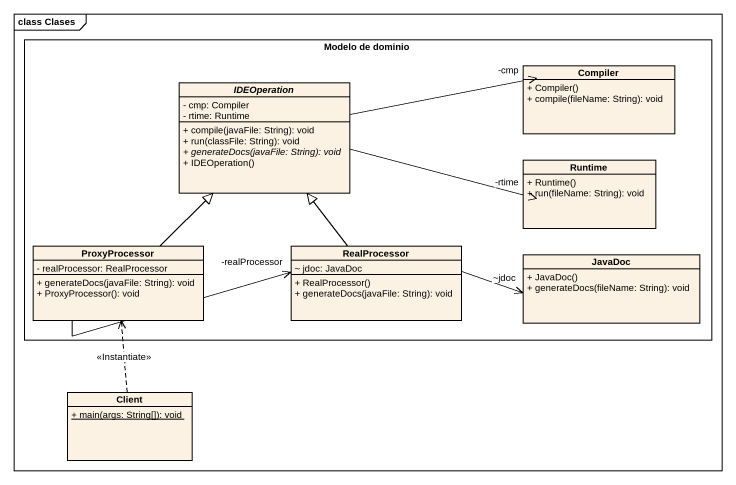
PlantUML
@startuml
mainframe class Clases
hide circle
hide empty members
skinparam classAttributeIconSize 0
rectangle "Modelo de dominio" as Modelo_de_dominio {
  abstract class IDEOperation {
    - cmp: Compiler
    - rtime: Runtime
    + compile(javaFile: String): void
    + run(classFile: String): void
    {abstract} + generateDocs(javaFile: String): void
    + IDEOperation()
  }
  class Compiler {
    + Compiler()
    + compile(fileName: String): void
  }
  class Runtime {
    + Runtime()
    + run(fileName: String): void
  }
  class ProxyProcessor {
    - realProcessor: RealProcessor
    + generateDocs(javaFile: String): void
    + ProxyProcessor(): void
  }
  class RealProcessor {
    ~ jdoc: JavaDoc
    + RealProcessor()
    + generateDocs(javaFile: String): void
  }
  class JavaDoc {
    + JavaDoc()
    + generateDocs(fileName: String): void
  }
}
class Client {
  {static} + main(args: String[]): void
}
IDEOperation -right-> "-cmp" Compiler
IDEOperation -right-> "-rtime" Runtime
ProxyProcessor -up-|> IDEOperation
ProxyProcessor -right-> "-realProcessor" RealProcessor
RealProcessor -up-|> IDEOperation
RealProcessor -right-> "~jdoc" JavaDoc
Client .up.> ProxyProcessor : <<Instantiate>>
@enduml
